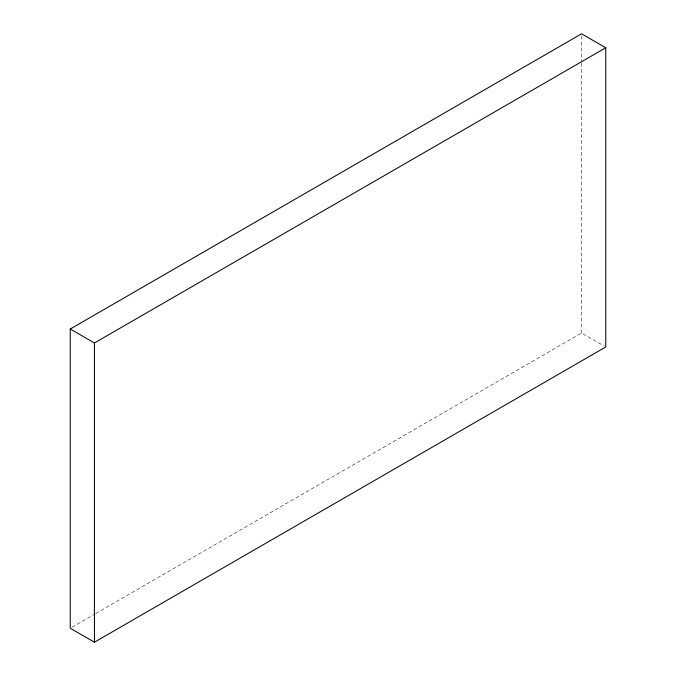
<?xml version="1.0" encoding="UTF-8"?>
<svg xmlns="http://www.w3.org/2000/svg" width="676" height="676" viewBox="0 0 676 676"><rect width="100%" height="100%" fill="white"/><g stroke="black" fill="none" stroke-linecap="round" stroke-linejoin="round"><path stroke-width="0.51" stroke-dasharray="3.38 2.54" d="M72.062 627.184L94.893 614.002M95.806 613.478L581.58 333.014L603.972 345.943M581.58 35.904L581.58 62.243M581.58 63.299L581.58 333.014"/><path stroke-width="1.01" d="M70.236 329.018L581.58 33.8L605.764 47.759L605.764 346.982L94.42 642.2L70.236 628.241L70.236 329.018L94.42 342.985L605.764 47.759M94.42 342.985L94.42 642.2"/></g></svg>
